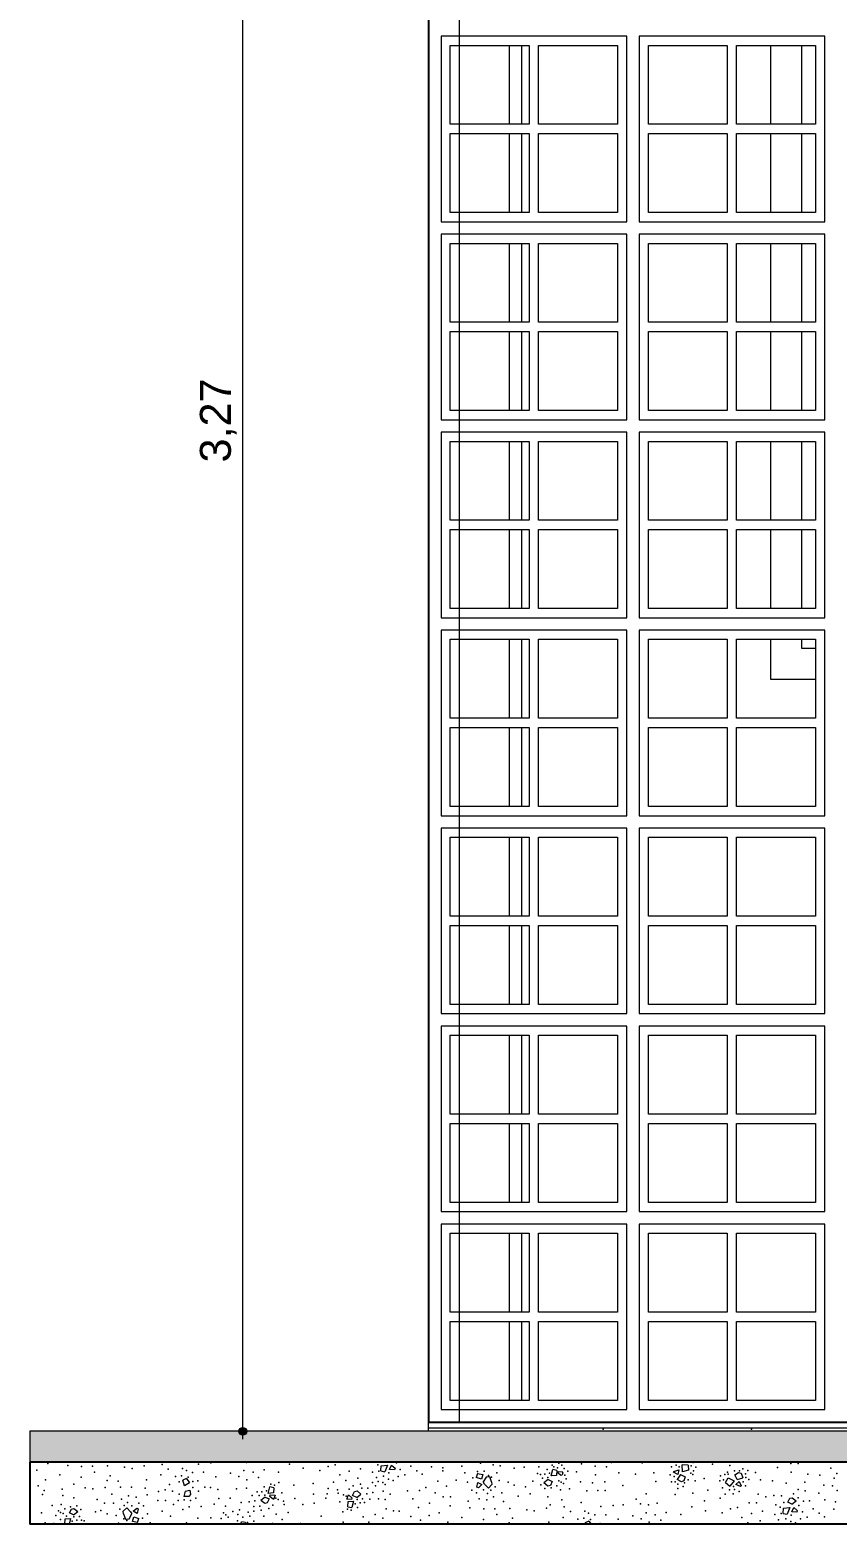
# Model space of a CAD drawing. Header units: metres. Extents: x -67.2 to -32.8, y -0.2 to 5.
# Drawn here: x -67.158 to -65.854, y -0.165 to 2.25 of the extents above; entities that cross this region are included whole.
import ezdxf

# ---------------------------------------------------------------- set-up
doc = ezdxf.new("R2010")
doc.units = ezdxf.units.M
doc.header["$MEASUREMENT"] = 0
doc.layers.add('COTAS EXECUTIVO.EXEC', color=7, linetype='Continuous')
doc.layers.add('LAJES.EST', color=7, linetype='Continuous')
for name, color, linetype, lineweight, true_color in [('COTAS EXECUTIVO.EXEC_Caneta_No__25', 7, 'Continuous', 13, 0x982312), ('Janelas Archicad_Caneta_No__9', 7, 'Continuous', 5, 0x020202), ('LAJES.EST_Caneta_No__95', 7, 'Continuous', 0, 0xaeaeae), ('LAJES.EST_Caneta_No__97', 7, 'Continuous', 5, 0x6b6b6b)]:
    doc.layers.add(name, color=color, linetype=linetype, lineweight=lineweight, true_color=true_color)
for name, color, linetype, lineweight in [('Janelas Archicad_Caneta_No__241', 7, 'Continuous', 13), ('Janelas Archicad_Caneta_No__3', 7, 'Continuous', 25), ('Janelas Archicad_Caneta_No__43', 44, 'Continuous', 0), ('LAJES.EST_Caneta_No__241', 7, 'Continuous', 13), ('LAJES.EST_Caneta_No__3', 7, 'Continuous', 25), ('PAREDE CONSTRUIR_Caneta_No__241', 7, 'Continuous', 13)]:
    doc.layers.add(name, color=color, linetype=linetype, lineweight=lineweight)
doc.styles.add('ESTILO_GERADO_1', font='arial.ttf')
doc.dimstyles.new('ESTILO_GERADO__3', dxfattribs={"dimtxt": 0.05, "dimasz": 0.02375, "dimexe": 0.18, "dimexo": 0.415631, "dimgap": 0, "dimtad": 1, "dimzin": 0, "dimdsep": 46, "dimtxsty": 'ESTILO_GERADO_1', "dimblk": 'ARROWHEAD_11', "dimblk1": 'ARROWHEAD_11', "dimblk2": 'ARROWHEAD_11', "dimcen": 0.09, "dimclrd": 256, "dimclre": 256, "dimclrt": 256, "dimadec": 0, "dimazin": 0, "dimtfac": 1, "dimtdec": 4, "dimtmove": 0, "dimatfit": 3, "dimfxl": 0, "dimtolj": 1, "dimtzin": 0, "dimarcsym": 0})

# ---------------------------------------------------------------- blocks, each defined once
blk = doc.blocks.new('*X1')
at = {"layer": 'LAJES.EST_Caneta_No__241', "color": 7, "linetype": 'Continuous', "lineweight": 13}
for p, q in [((-66.591, -0.0791), (-66.5907, -0.0707)), ((-66.5907, -0.0707), (-66.5802, -0.0698)), ((-66.5802, -0.0698), (-66.5845, -0.0805)), ((-66.577, -0.0767), (-66.5741, -0.0697)), ((-66.5741, -0.0697), (-66.5683, -0.0745)), ((-66.1041, -0.0804), (-66.1045, -0.069)), ((-66.095, -0.0695), (-66.1045, -0.069)), ((-66.095, -0.0695), (-66.094, -0.0778)), ((-66.9049, -0.0914), (-66.911, -0.0942)), ((-66.9082, -0.1031), (-66.911, -0.0942)), ((-66.9049, -0.0914), (-66.9002, -0.0982)), ((-66.591, -0.0791), (-66.5845, -0.0805)), ((-66.569, -0.0771), (-66.577, -0.0767)), ((-66.5683, -0.0745), (-66.569, -0.0771)), ((-66.4349, -0.0832), (-66.4372, -0.0895)), ((-66.4287, -0.0924), (-66.4372, -0.0895)), ((-66.4349, -0.0832), (-66.4267, -0.0847)), ((-66.4267, -0.0847), (-66.4287, -0.0924)), ((-66.4211, -0.0889), (-66.4258, -0.0969)), ((-66.4151, -0.0885), (-66.4211, -0.0889)), ((-66.4122, -0.0969), (-66.4151, -0.0885)), ((-66.3209, -0.0929), (-66.3277, -0.0985)), ((-66.3209, -0.0929), (-66.3142, -0.0961)), ((-66.3142, -0.0961), (-66.3173, -0.1025)), ((-66.3159, -0.087), (-66.3133, -0.0767)), ((-66.3072, -0.0865), (-66.3159, -0.087)), ((-66.3068, -0.0781), (-66.3133, -0.0767)), ((-66.3068, -0.0781), (-66.3072, -0.0865)), ((-66.305, -0.0828), (-66.3043, -0.0802)), ((-66.3009, -0.0861), (-66.305, -0.0828)), ((-66.3043, -0.0802), (-66.298, -0.0805)), ((-66.3009, -0.0861), (-66.2982, -0.0851)), ((-66.297, -0.082), (-66.2982, -0.0851)), ((-66.297, -0.082), (-66.298, -0.0805)), ((-66.1182, -0.081), (-66.118, -0.0797)), ((-66.1117, -0.0848), (-66.1182, -0.081)), ((-66.118, -0.0797), (-66.11, -0.0774)), ((-66.107, -0.085), (-66.1124, -0.0929)), ((-66.1053, -0.0969), (-66.1124, -0.0929)), ((-66.11, -0.0774), (-66.1117, -0.0848)), ((-66.107, -0.085), (-66.0994, -0.0884)), ((-66.1015, -0.0952), (-66.1053, -0.0969)), ((-66.094, -0.0778), (-66.1041, -0.0804)), ((-66.0994, -0.0884), (-66.1015, -0.0952)), ((-66.0347, -0.0975), (-66.0302, -0.0904)), ((-66.0302, -0.0904), (-66.0207, -0.0948)), ((-66.0207, -0.0948), (-66.0276, -0.1039)), ((-66.0193, -0.0856), (-66.0134, -0.0816)), ((-66.0155, -0.093), (-66.0193, -0.0856)), ((-66.018, -0.1008), (-66.0121, -0.0962)), ((-66.0155, -0.093), (-66.0064, -0.0903)), ((-66.0134, -0.0816), (-66.0094, -0.0828)), ((-66.0121, -0.0962), (-66.0094, -0.1032)), ((-66.0094, -0.0828), (-66.0064, -0.0903)), ((-66.9072, -0.1117), (-66.9093, -0.1202)), ((-66.9012, -0.1204), (-66.9093, -0.1202)), ((-66.9002, -0.0982), (-66.9082, -0.1031)), ((-66.9072, -0.1117), (-66.9, -0.1102)), ((-66.8986, -0.1171), (-66.9012, -0.1204)), ((-66.9, -0.1102), (-66.8986, -0.1171)), ((-66.7732, -0.1153), (-66.7706, -0.105)), ((-66.7645, -0.1147), (-66.7732, -0.1153)), ((-66.7641, -0.1064), (-66.7706, -0.105)), ((-66.7706, -0.1206), (-66.7699, -0.1179)), ((-66.7648, -0.1253), (-66.7706, -0.1206)), ((-66.7699, -0.1179), (-66.762, -0.1183)), ((-66.762, -0.1183), (-66.7648, -0.1253)), ((-66.7641, -0.1064), (-66.7645, -0.1147)), ((-66.6464, -0.1249), (-66.6436, -0.1178)), ((-66.6436, -0.1178), (-66.6378, -0.1226)), ((-66.6369, -0.1188), (-66.6338, -0.1124)), ((-66.6302, -0.122), (-66.6369, -0.1188)), ((-66.6338, -0.1124), (-66.6297, -0.1114)), ((-66.6302, -0.122), (-66.6234, -0.1164)), ((-66.6297, -0.1114), (-66.6234, -0.1164)), ((-66.4359, -0.1053), (-66.4345, -0.0975)), ((-66.4334, -0.1063), (-66.4359, -0.1053)), ((-66.4345, -0.0975), (-66.4279, -0.1012)), ((-66.4279, -0.1012), (-66.4334, -0.1063)), ((-66.4236, -0.1004), (-66.4258, -0.0969)), ((-66.4175, -0.1067), (-66.4236, -0.1004)), ((-66.4117, -0.1011), (-66.4175, -0.1067)), ((-66.4122, -0.0969), (-66.4117, -0.1011)), ((-66.3214, -0.1035), (-66.3277, -0.0985)), ((-66.3173, -0.1025), (-66.3214, -0.1035)), ((-66.0347, -0.0975), (-66.0276, -0.1039)), ((-66.0104, -0.1041), (-66.018, -0.1008)), ((-66.0094, -0.1032), (-66.0104, -0.1041)), ((-67.0942, -0.147), (-67.0911, -0.1407)), ((-67.0911, -0.1407), (-67.087, -0.1397)), ((-67.0875, -0.1502), (-67.0807, -0.1447)), ((-67.087, -0.1397), (-67.0807, -0.1447)), ((-67.0073, -0.1443), (-67.0015, -0.1387)), ((-67.0069, -0.1485), (-67.0073, -0.1443)), ((-67.0015, -0.1387), (-66.9954, -0.145)), ((-66.9911, -0.1442), (-66.9856, -0.1391)), ((-66.9846, -0.148), (-66.9911, -0.1442)), ((-66.9856, -0.1391), (-66.9831, -0.1401)), ((-66.9831, -0.1401), (-66.9846, -0.148)), ((-66.7782, -0.1212), (-66.785, -0.1267)), ((-66.7787, -0.1318), (-66.785, -0.1267)), ((-66.7746, -0.1307), (-66.7787, -0.1318)), ((-66.7782, -0.1212), (-66.7715, -0.1244)), ((-66.7715, -0.1244), (-66.7746, -0.1307)), ((-66.6385, -0.1252), (-66.6464, -0.1249)), ((-66.6443, -0.1368), (-66.6439, -0.1284)), ((-66.6443, -0.1368), (-66.6378, -0.1382)), ((-66.6439, -0.1284), (-66.6352, -0.1279)), ((-66.6378, -0.1226), (-66.6385, -0.1252)), ((-66.6352, -0.1279), (-66.6378, -0.1382)), ((-65.9412, -0.1477), (-65.9409, -0.1393)), ((-65.9409, -0.1393), (-65.9304, -0.1384)), ((-65.9304, -0.1384), (-65.9347, -0.1491)), ((-65.9338, -0.1297), (-65.9307, -0.1233)), ((-65.9271, -0.1329), (-65.9338, -0.1297)), ((-65.9307, -0.1233), (-65.9266, -0.1223)), ((-65.9271, -0.1329), (-65.9203, -0.1273)), ((-65.9271, -0.1453), (-65.9243, -0.1383)), ((-65.9266, -0.1223), (-65.9203, -0.1273)), ((-65.9243, -0.1383), (-65.9185, -0.1431)), ((-65.9185, -0.1431), (-65.9192, -0.1457)), ((-67.1016, -0.165), (-67.1012, -0.1567)), ((-67.1012, -0.1567), (-67.0925, -0.1561)), ((-67.0925, -0.1561), (-67.0947, -0.165)), ((-67.0875, -0.1502), (-67.0942, -0.147)), ((-67.0069, -0.1485), (-67.0039, -0.1569)), ((-67.0039, -0.1569), (-66.9979, -0.1565)), ((-66.9979, -0.1565), (-66.9933, -0.1486)), ((-66.9954, -0.145), (-66.9933, -0.1486)), ((-66.9923, -0.1607), (-66.9903, -0.1531)), ((-66.9841, -0.1622), (-66.9923, -0.1607)), ((-66.9903, -0.1531), (-66.9819, -0.1559)), ((-66.9841, -0.1622), (-66.9819, -0.1559)), ((-66.8322, -0.165), (-66.832, -0.1645)), ((-66.832, -0.1645), (-66.8241, -0.1649)), ((-66.8241, -0.1649), (-66.8241, -0.165)), ((-66.8181, -0.165), (-66.8165, -0.1611)), ((-66.81, -0.1625), (-66.8165, -0.1611)), ((-66.81, -0.1625), (-66.8101, -0.165)), ((-66.2551, -0.16), (-66.2611, -0.1627)), ((-66.2605, -0.165), (-66.2611, -0.1627)), ((-66.2551, -0.16), (-66.2516, -0.165)), ((-65.9412, -0.1477), (-65.9347, -0.1491)), ((-65.9192, -0.1457), (-65.9271, -0.1453))]:
    blk.add_line(p, q, dxfattribs=at)
for p in [(-67.1291, -0.067), (-67.097, -0.07), (-67.0746, -0.0717), (-67.0571, -0.0716), (-67.0325, -0.0709), (-66.9733, -0.0708), (-66.9676, -0.0651), (-66.9446, -0.0684), (-66.8859, -0.068), (-66.8657, -0.0661), (-66.8497, -0.0651), (-66.8084, -0.0652), (-66.7387, -0.0682), (-66.6762, -0.0717), (-66.665, -0.0693), (-66.6032, -0.065), (-66.5962, -0.0692), (-66.566, -0.0661), (-66.5425, -0.0716), (-66.5095, -0.0723), (-66.4605, -0.0716), (-66.4303, -0.0664), (-66.4098, -0.0693), (-66.3985, -0.071), (-66.3362, -0.0723), (-66.3146, -0.0699), (-66.3118, -0.0724), (-66.3037, -0.0666), (-66.2986, -0.0696), (-66.2669, -0.0678), (-66.2448, -0.0713), (-66.2266, -0.0722), (-66.2188, -0.0652), (-66.1692, -0.0658), (-66.1216, -0.0723), (-66.114, -0.0698), (-66.0899, -0.0709), (-66.0865, -0.0655), (-66.0556, -0.0681), (-66.0273, -0.0703), (-66.0094, -0.065), (-65.9289, -0.0672), (-65.9169, -0.0671), (-67.147, -0.0779), (-67.1328, -0.0935), (-67.11, -0.0856), (-67.0754, -0.0889), (-67.0535, -0.081), (-67.0335, -0.0944), (-67.0284, -0.087), (-67.0153, -0.0958), (-67.0053, -0.0732), (-66.9931, -0.075), (-66.9695, -0.0935), (-66.9467, -0.0856), (-66.9347, -0.0761), (-66.9227, -0.0882), (-66.9168, -0.0965), (-66.9132, -0.087), (-66.9115, -0.0753), (-66.9054, -0.0785), (-66.9024, -0.089), (-66.8952, -0.0815), (-66.8948, -0.0961), (-66.8867, -0.0952), (-66.8776, -0.0813), (-66.8576, -0.0884), (-66.8343, -0.0829), (-66.8204, -0.0879), (-66.8123, -0.0782), (-66.8079, -0.0935), (-66.7977, -0.0813), (-66.7887, -0.0899), (-66.7799, -0.0775), (-66.7563, -0.0811), (-66.7168, -0.0747), (-66.6895, -0.0783), (-66.6577, -0.0856), (-66.648, -0.0944), (-66.6423, -0.0792), (-66.6284, -0.0909), (-66.6243, -0.0757), (-66.6046, -0.0811), (-66.5984, -0.0896), (-66.5954, -0.0959), (-66.5944, -0.0794), (-66.587, -0.0876), (-66.5787, -0.0923), (-66.5784, -0.0821), (-66.5711, -0.0945), (-66.5631, -0.0878), (-66.5601, -0.0766), (-66.5522, -0.0855), (-66.5328, -0.0789), (-66.5243, -0.0845), (-66.4989, -0.0955), (-66.4913, -0.0791), (-66.4912, -0.0738), (-66.4693, -0.0942), (-66.4553, -0.0823), (-66.4428, -0.0901), (-66.4348, -0.0798), (-66.4244, -0.0794), (-66.4175, -0.0864), (-66.4125, -0.089), (-66.4038, -0.0822), (-66.4, -0.0944), (-66.3759, -0.0746), (-66.3596, -0.0729), (-66.3459, -0.0955), (-66.3379, -0.0833), (-66.3335, -0.0848), (-66.3303, -0.0906), (-66.3263, -0.0844), (-66.3223, -0.0767), (-66.3215, -0.0899), (-66.3185, -0.0828), (-66.3058, -0.074), (-66.3037, -0.0951), (-66.2949, -0.0753), (-66.2939, -0.0861), (-66.2921, -0.0919), (-66.2892, -0.0794), (-66.2751, -0.0803), (-66.2688, -0.0965), (-66.2447, -0.0856), (-66.2068, -0.082), (-66.18, -0.0845), (-66.1501, -0.0822), (-66.1472, -0.0961), (-66.1236, -0.0855), (-66.1171, -0.0882), (-66.1157, -0.0965), (-66.1095, -0.0725), (-66.0948, -0.0935), (-66.0903, -0.0828), (-66.0873, -0.0848), (-66.0862, -0.079), (-66.0835, -0.0953), (-66.0821, -0.0727), (-66.0691, -0.0913), (-66.0438, -0.0953), (-66.0427, -0.0869), (-66.0377, -0.0932), (-66.0355, -0.0846), (-66.031, -0.0808), (-66.0299, -0.0842), (-66.0197, -0.0788), (-66.012, -0.0787), (-66.0066, -0.0756), (-66.0023, -0.084), (-66.0016, -0.0895), (-65.9983, -0.0783), (-65.9968, -0.093), (-65.9858, -0.0817), (-65.9778, -0.0936), (-65.9583, -0.0952), (-65.9502, -0.0737), (-65.9283, -0.0813), (-65.9013, -0.0844), (-65.882, -0.0861), (-65.8644, -0.0745), (-65.8588, -0.0907), (-65.8545, -0.083), (-67.1447, -0.103), (-67.1379, -0.1173), (-67.1349, -0.1107), (-67.1062, -0.1083), (-67.1048, -0.1185), (-67.0874, -0.1006), (-67.0687, -0.1063), (-67.0565, -0.1082), (-67.0363, -0.1059), (-67.0259, -0.1167), (-67.0117, -0.1052), (-66.9989, -0.1195), (-66.9942, -0.1051), (-66.9719, -0.1069), (-66.9686, -0.1176), (-66.9504, -0.1121), (-66.9397, -0.1097), (-66.9325, -0.1012), (-66.928, -0.112), (-66.917, -0.1168), (-66.895, -0.1059), (-66.8855, -0.112), (-66.8754, -0.1053), (-66.8664, -0.1056), (-66.8544, -0.1089), (-66.8244, -0.1078), (-66.8083, -0.107), (-66.7992, -0.1185), (-66.7908, -0.113), (-66.7876, -0.1188), (-66.7836, -0.1127), (-66.7796, -0.1049), (-66.7788, -0.1182), (-66.7758, -0.1111), (-66.7691, -0.1007), (-66.7631, -0.1023), (-66.7559, -0.0979), (-66.7512, -0.1143), (-66.7315, -0.1018), (-66.7004, -0.0994), (-66.7002, -0.1165), (-66.678, -0.1161), (-66.6765, -0.1072), (-66.6677, -0.0971), (-66.6611, -0.1097), (-66.6602, -0.1151), (-66.6514, -0.1178), (-66.6474, -0.1198), (-66.6425, -0.1085), (-66.636, -0.1033), (-66.624, -0.1007), (-66.6218, -0.107), (-66.6137, -0.1159), (-66.6121, -0.1067), (-66.6046, -0.0976), (-66.6044, -0.1139), (-66.5996, -0.1032), (-66.5881, -0.0975), (-66.5875, -0.1118), (-66.5843, -0.101), (-66.5764, -0.1167), (-66.5482, -0.1114), (-66.5288, -0.1106), (-66.5187, -0.106), (-66.5033, -0.1144), (-66.4853, -0.1035), (-66.451, -0.0971), (-66.4442, -0.1099), (-66.4366, -0.1142), (-66.4254, -0.1097), (-66.4187, -0.1154), (-66.4134, -0.1104), (-66.409, -0.1207), (-66.4064, -0.1047), (-66.3958, -0.1142), (-66.3857, -0.0971), (-66.3756, -0.1022), (-66.3694, -0.12), (-66.3575, -0.1049), (-66.35, -0.1161), (-66.3328, -0.1017), (-66.3263, -0.1076), (-66.316, -0.1062), (-66.3069, -0.1031), (-66.301, -0.1097), (-66.2997, -0.0971), (-66.2963, -0.0996), (-66.2864, -0.108), (-66.2586, -0.1112), (-66.2495, -0.0982), (-66.2409, -0.1109), (-66.2296, -0.0967), (-66.2289, -0.1108), (-66.2002, -0.1027), (-66.1626, -0.116), (-66.1216, -0.0969), (-66.116, -0.1171), (-66.1116, -0.1003), (-66.1112, -0.1074), (-66.103, -0.1042), (-66.1008, -0.0984), (-66.0872, -0.1152), (-66.0632, -0.11), (-66.0394, -0.1061), (-66.0348, -0.1164), (-66.0282, -0.1094), (-66.0219, -0.1158), (-66.0216, -0.1043), (-66.0197, -0.1092), (-66.0122, -0.1121), (-66.0057, -0.0969), (-66.0023, -0.1031), (-65.9816, -0.1167), (-65.9563, -0.1188), (-65.9442, -0.1195), (-65.9366, -0.099), (-65.9247, -0.1158), (-65.9168, -0.1088), (-65.9062, -0.097), (-65.906, -0.1112), (-65.8839, -0.1148), (-65.8757, -0.1023), (-65.8616, -0.1032), (-65.8543, -0.1105), (-67.122, -0.1351), (-67.1121, -0.1436), (-67.1074, -0.1335), (-67.1015, -0.1401), (-67.0924, -0.137), (-67.087, -0.1224), (-67.0821, -0.1356), (-67.0756, -0.1415), (-67.0496, -0.1254), (-67.0434, -0.1432), (-67.0378, -0.1314), (-67.0232, -0.1312), (-67.0127, -0.1407), (-67.01, -0.1247), (-67.0057, -0.135), (-67.0003, -0.13), (-66.9937, -0.1357), (-66.9867, -0.1214), (-66.9824, -0.1313), (-66.9748, -0.1355), (-66.9512, -0.1266), (-66.9444, -0.1442), (-66.9391, -0.1266), (-66.9264, -0.1333), (-66.9188, -0.1268), (-66.911, -0.1416), (-66.909, -0.1258), (-66.9009, -0.137), (-66.8988, -0.1267), (-66.8901, -0.1233), (-66.8815, -0.1363), (-66.8607, -0.1325), (-66.8528, -0.1238), (-66.8422, -0.1359), (-66.8348, -0.1233), (-66.8301, -0.1445), (-66.8197, -0.1419), (-66.817, -0.1302), (-66.804, -0.1292), (-66.7964, -0.144), (-66.7963, -0.1364), (-66.7947, -0.1273), (-66.7866, -0.1361), (-66.7844, -0.1424), (-66.7724, -0.1399), (-66.7659, -0.1346), (-66.761, -0.1233), (-66.757, -0.1253), (-66.7482, -0.128), (-66.7473, -0.1335), (-66.7303, -0.1238), (-66.7172, -0.1334), (-66.6988, -0.1312), (-66.68, -0.1229), (-66.6572, -0.1288), (-66.6453, -0.1409), (-66.6393, -0.1425), (-66.6326, -0.1321), (-66.6296, -0.125), (-66.6288, -0.1382), (-66.6248, -0.1305), (-66.6208, -0.1243), (-66.6176, -0.1301), (-66.6092, -0.1247), (-66.5949, -0.1243), (-66.5843, -0.1254), (-66.5826, -0.1404), (-66.5706, -0.1436), (-66.5616, -0.144), (-66.5396, -0.1244), (-66.5303, -0.1384), (-66.5127, -0.1309), (-66.4906, -0.1211), (-66.4793, -0.1356), (-66.4785, -0.121), (-66.4504, -0.1278), (-66.4472, -0.1386), (-66.4323, -0.124), (-66.4248, -0.1403), (-66.4201, -0.1259), (-66.4073, -0.1402), (-66.3931, -0.1287), (-66.3827, -0.1395), (-66.3555, -0.1418), (-66.3433, -0.1436), (-66.3235, -0.1394), (-66.3214, -0.1208), (-66.3178, -0.1337), (-66.2988, -0.1258), (-66.2948, -0.137), (-66.2849, -0.1447), (-66.2674, -0.1303), (-66.2617, -0.1439), (-66.2361, -0.1366), (-66.2159, -0.1347), (-66.1999, -0.1337), (-66.1785, -0.1248), (-66.172, -0.1323), (-66.1586, -0.1338), (-66.1447, -0.1311), (-66.0889, -0.1368), (-66.0686, -0.1274), (-66.0669, -0.1433), (-66.0431, -0.1228), (-66.0264, -0.1403), (-66.0152, -0.1379), (-65.9962, -0.1307), (-65.9844, -0.1308), (-65.9745, -0.1443), (-65.9694, -0.1208), (-65.9534, -0.1336), (-65.9464, -0.1378), (-65.9403, -0.13), (-65.9171, -0.1227), (-65.9162, -0.1347), (-65.9087, -0.1278), (-65.8988, -0.1272), (-65.8927, -0.1402), (-65.8742, -0.1258), (-65.8597, -0.1409), (-65.8569, -0.1292), (-67.1396, -0.1467), (-67.1333, -0.1629), (-67.1192, -0.1638), (-67.1163, -0.1513), (-67.1089, -0.1576), (-67.1087, -0.1461), (-67.1046, -0.1481), (-67.0991, -0.152), (-67.0899, -0.1604), (-67.0869, -0.1532), (-67.0821, -0.1587), (-67.0781, -0.1526), (-67.0748, -0.1584), (-67.0705, -0.1599), (-67.0552, -0.1644), (-67.0519, -0.1454), (-67.0334, -0.1484), (-67.019, -0.151), (-67.0152, -0.1632), (-67.0065, -0.1564), (-67.0015, -0.159), (-66.9763, -0.1553), (-66.968, -0.1483), (-66.9637, -0.1631), (-66.9308, -0.1521), (-66.9054, -0.1631), (-66.887, -0.1554), (-66.8756, -0.1643), (-66.8659, -0.1548), (-66.8489, -0.1561), (-66.8454, -0.1467), (-66.8416, -0.1502), (-66.8409, -0.165), (-66.838, -0.1538), (-66.8226, -0.1595), (-66.8223, -0.1493), (-66.814, -0.154), (-66.8066, -0.1622), (-66.8056, -0.1457), (-66.8027, -0.152), (-66.7964, -0.1605), (-66.78, -0.1523), (-66.766, -0.164), (-66.7604, -0.1487), (-66.7507, -0.1576), (-66.7407, -0.1461), (-66.7209, -0.1641), (-66.6876, -0.1519), (-66.6525, -0.1453), (-66.6521, -0.1621), (-66.6197, -0.1533), (-66.6107, -0.1618), (-66.6005, -0.1497), (-66.5961, -0.1649), (-66.588, -0.1553), (-66.5429, -0.1525), (-66.5273, -0.1587), (-66.5129, -0.1512), (-66.4972, -0.1465), (-66.483, -0.1621), (-66.4602, -0.1542), (-66.4256, -0.1575), (-66.4037, -0.1496), (-66.3837, -0.163), (-66.3785, -0.1556), (-66.3655, -0.1644), (-66.3196, -0.1621), (-66.2969, -0.1542), (-66.2729, -0.1568), (-66.2634, -0.1556), (-66.2556, -0.1471), (-66.2526, -0.1576), (-66.2454, -0.1501), (-66.245, -0.1647), (-66.2369, -0.1638), (-66.2278, -0.1499), (-66.2078, -0.157), (-66.1844, -0.1515), (-66.1705, -0.1565), (-66.1625, -0.1468), (-66.158, -0.1621), (-66.1479, -0.1499), (-66.1389, -0.1585), (-66.1301, -0.1461), (-66.1065, -0.1497), (-66.0397, -0.1469), (-66.0079, -0.1542), (-65.9982, -0.163), (-65.9925, -0.1478), (-65.9786, -0.1595), (-65.9548, -0.1497), (-65.9486, -0.1582), (-65.9456, -0.1645), (-65.9446, -0.148), (-65.9372, -0.1562), (-65.9289, -0.1609), (-65.9286, -0.1507), (-65.9213, -0.1631), (-65.9133, -0.1564), (-65.9103, -0.1452), (-65.9023, -0.154), (-65.883, -0.1474), (-65.8745, -0.1531)]:
    blk.add_point(p, dxfattribs=at)
blk = doc.blocks.new('*D7')
at = {"layer": 'COTAS EXECUTIVO.EXEC_Caneta_No__25', "linetype": 'Continuous', "lineweight": 13, "true_color": 0x982312}
for points in [[(-66.8205, 3.25), (-66.82, 3.2476), (-66.8186, 3.2456), (-66.8166, 3.2442), (-66.8142, 3.2437), (-66.8118, 3.2442), (-66.8098, 3.2456), (-66.8084, 3.2476), (-66.808, 3.25), (-66.8084, 3.2524), (-66.8098, 3.2544), (-66.8118, 3.2558), (-66.8142, 3.2563), (-66.8166, 3.2558), (-66.8186, 3.2544), (-66.82, 3.2524)], [(-66.8205, -0.015), (-66.82, -0.0174), (-66.8186, -0.0194), (-66.8166, -0.0208), (-66.8142, -0.0213), (-66.8118, -0.0208), (-66.8098, -0.0194), (-66.8084, -0.0174), (-66.808, -0.015), (-66.8084, -0.0126), (-66.8098, -0.0106), (-66.8118, -0.0092), (-66.8142, -0.0088), (-66.8166, -0.0092), (-66.8186, -0.0106), (-66.82, -0.0126)]]:
    blk.add_hatch(color=24, dxfattribs=at).paths.add_polyline_path(points)
at = {"layer": 'COTAS EXECUTIVO.EXEC_Caneta_No__25', "color": 24, "linetype": 'Continuous', "lineweight": 13, "true_color": 0x982312}
for p, q in [((-66.8205, 3.25), (-66.8377, 3.25)), ((-66.8142, -0.0088), (-66.8142, 3.2437)), ((-66.3986, 3.25), (-66.808, 3.25)), ((-66.8205, -0.015), (-66.8377, -0.015)), ((-66.8142, -0.0275), (-66.8142, -0.0213)), ((-66.3986, -0.015), (-66.808, -0.015))]:
    blk.add_line(p, q, dxfattribs=at)
for centre in [(-66.8142, 3.25), (-66.8142, -0.015)]:
    blk.add_circle(centre, 0.00625, dxfattribs=at)
at = {"layer": 'COTAS EXECUTIVO.EXEC_Caneta_No__25', "color": 24, "lineweight": 13, "true_color": 0x982312, "insert": (-66.8242, 1.5508), "char_height": 0.05, "attachment_point": 7, "rotation": 90, "style": 'ESTILO_GERADO_1'}
blk.add_mtext('\\A1;{\\pql;\\fArial|b0|i0|c0|p0;\\W1.000000;3,27}', dxfattribs=at)
blk = doc.blocks.new('ARROWHEAD_11')
at = {"color": 0, "linetype": 'Continuous', "lineweight": 0}
blk.add_line((0, 0), (-1, 0), dxfattribs=at)
at = {"color": 0, "linetype": 'Continuous', "lineweight": 0, "const_width": 0.25, "flags": 128}
blk.add_lwpolyline([(-0.125, 0, 1), (0.125, 0, 1)], format="xyb", close=True, dxfattribs=at)

msp = doc.modelspace()

# ---------------------------------------------------------------- hatches: boundary and pattern name
at = {"layer": 'LAJES.EST_Caneta_No__95', "linetype": 'Continuous', "lineweight": 0, "true_color": 0xaeaeae}
msp.add_hatch(color=253, dxfattribs=at).paths.add_polyline_path([(-67.1581, -0.065), (-56.1851, -0.065), (-56.1851, -0.015), (-67.1581, -0.015)])

# ---------------------------------------------------------------- linework, layer by layer
at = {"layer": 'Janelas Archicad_Caneta_No__241', "color": 7, "linetype": 'Continuous', "lineweight": 13}
for p, q in [((-65.9611, 2.0975), (-65.9611, 2.225)), ((-65.9611, 1.955), (-65.9611, 2.0825)), ((-65.9611, 1.7775), (-65.9611, 1.905)), ((-65.9611, 1.635), (-65.9611, 1.7625)), ((-65.9611, 1.4575), (-65.9611, 1.585)), ((-65.9611, 1.315), (-65.9611, 1.4425)), ((-65.9611, 1.2), (-65.9611, 1.265)), ((-65.889, 1.2), (-65.9611, 1.2))]:
    msp.add_line(p, q, dxfattribs=at)
at = {"layer": 'Janelas Archicad_Caneta_No__3', "color": 7, "linetype": 'Continuous', "lineweight": 25}
for p, q in [((-66.514, 3.22), (-66.514, 0)), ((-66.514, 0), (-56.574, 0))]:
    msp.add_line(p, q, dxfattribs=at)
at = {"layer": 'Janelas Archicad_Caneta_No__43', "color": 44, "linetype": 'Continuous', "lineweight": 0}
for p, q in [((-66.194, 2.24), (-66.494, 2.24)), ((-66.494, 2.24), (-66.494, 1.94)), ((-66.479, 2.0975), (-66.479, 2.225)), ((-66.479, 2.225), (-66.464, 2.225)), ((-66.464, 2.225), (-66.3515, 2.225)), ((-66.3515, 2.225), (-66.3515, 2.0975)), ((-66.3365, 2.0975), (-66.3365, 2.225)), ((-66.3365, 2.225), (-66.209, 2.225)), ((-66.209, 2.225), (-66.209, 2.0975)), ((-66.194, 1.94), (-66.194, 2.24)), ((-65.874, 2.24), (-66.174, 2.24)), ((-66.174, 2.24), (-66.174, 1.94)), ((-66.159, 2.0975), (-66.159, 2.225)), ((-66.159, 2.225), (-66.0315, 2.225)), ((-66.0315, 2.225), (-66.0315, 2.0975)), ((-66.0165, 2.0975), (-66.0165, 2.225)), ((-66.0165, 2.225), (-65.889, 2.225)), ((-65.889, 2.225), (-65.889, 2.0975)), ((-65.874, 1.94), (-65.874, 2.24)), ((-66.464, 2.0975), (-66.479, 2.0975)), ((-66.479, 1.955), (-66.479, 2.0825)), ((-66.479, 2.0825), (-66.464, 2.0825)), ((-66.3515, 2.0975), (-66.464, 2.0975)), ((-66.464, 2.0825), (-66.3515, 2.0825)), ((-66.3515, 2.0825), (-66.3515, 1.955)), ((-66.209, 2.0975), (-66.3365, 2.0975)), ((-66.3365, 1.955), (-66.3365, 2.0825)), ((-66.3365, 2.0825), (-66.209, 2.0825)), ((-66.209, 2.0825), (-66.209, 1.955)), ((-66.0315, 2.0975), (-66.159, 2.0975)), ((-66.159, 1.955), (-66.159, 2.0825)), ((-66.159, 2.0825), (-66.0315, 2.0825)), ((-66.0315, 2.0825), (-66.0315, 1.955)), ((-65.889, 2.0975), (-66.0165, 2.0975)), ((-66.0165, 1.955), (-66.0165, 2.0825)), ((-66.0165, 2.0825), (-65.889, 2.0825)), ((-65.889, 2.0825), (-65.889, 1.955)), ((-66.494, 1.94), (-66.194, 1.94)), ((-66.464, 1.955), (-66.479, 1.955)), ((-66.3515, 1.955), (-66.464, 1.955)), ((-66.209, 1.955), (-66.3365, 1.955)), ((-66.174, 1.94), (-65.874, 1.94)), ((-66.0315, 1.955), (-66.159, 1.955)), ((-65.889, 1.955), (-66.0165, 1.955)), ((-66.194, 1.92), (-66.494, 1.92)), ((-66.494, 1.92), (-66.494, 1.62)), ((-66.194, 1.62), (-66.194, 1.92)), ((-65.874, 1.92), (-66.174, 1.92)), ((-66.174, 1.92), (-66.174, 1.62)), ((-65.874, 1.62), (-65.874, 1.92)), ((-66.479, 1.7775), (-66.479, 1.905)), ((-66.479, 1.905), (-66.464, 1.905)), ((-66.464, 1.905), (-66.3515, 1.905)), ((-66.3515, 1.905), (-66.3515, 1.7775)), ((-66.3365, 1.7775), (-66.3365, 1.905)), ((-66.3365, 1.905), (-66.209, 1.905)), ((-66.209, 1.905), (-66.209, 1.7775)), ((-66.159, 1.7775), (-66.159, 1.905)), ((-66.159, 1.905), (-66.0315, 1.905)), ((-66.0315, 1.905), (-66.0315, 1.7775)), ((-66.0165, 1.7775), (-66.0165, 1.905)), ((-66.0165, 1.905), (-65.889, 1.905)), ((-65.889, 1.905), (-65.889, 1.7775)), ((-66.464, 1.7775), (-66.479, 1.7775)), ((-66.3515, 1.7775), (-66.464, 1.7775)), ((-66.209, 1.7775), (-66.3365, 1.7775)), ((-66.0315, 1.7775), (-66.159, 1.7775)), ((-65.889, 1.7775), (-66.0165, 1.7775)), ((-66.479, 1.635), (-66.479, 1.7625)), ((-66.479, 1.7625), (-66.464, 1.7625)), ((-66.464, 1.7625), (-66.3515, 1.7625)), ((-66.3515, 1.7625), (-66.3515, 1.635)), ((-66.3365, 1.635), (-66.3365, 1.7625)), ((-66.3365, 1.7625), (-66.209, 1.7625)), ((-66.209, 1.7625), (-66.209, 1.635)), ((-66.159, 1.635), (-66.159, 1.7625)), ((-66.159, 1.7625), (-66.0315, 1.7625)), ((-66.0315, 1.7625), (-66.0315, 1.635)), ((-66.0165, 1.635), (-66.0165, 1.7625)), ((-66.0165, 1.7625), (-65.889, 1.7625)), ((-65.889, 1.7625), (-65.889, 1.635)), ((-66.494, 1.62), (-66.194, 1.62)), ((-66.464, 1.635), (-66.479, 1.635)), ((-66.3515, 1.635), (-66.464, 1.635)), ((-66.209, 1.635), (-66.3365, 1.635)), ((-66.174, 1.62), (-65.874, 1.62)), ((-66.0315, 1.635), (-66.159, 1.635)), ((-65.889, 1.635), (-66.0165, 1.635)), ((-66.194, 1.6), (-66.494, 1.6)), ((-66.494, 1.6), (-66.494, 1.3)), ((-66.194, 1.3), (-66.194, 1.6)), ((-65.874, 1.6), (-66.174, 1.6)), ((-66.174, 1.6), (-66.174, 1.3)), ((-65.874, 1.3), (-65.874, 1.6)), ((-66.479, 1.4575), (-66.479, 1.585)), ((-66.479, 1.585), (-66.464, 1.585)), ((-66.464, 1.585), (-66.3515, 1.585)), ((-66.3515, 1.585), (-66.3515, 1.4575)), ((-66.3365, 1.4575), (-66.3365, 1.585)), ((-66.3365, 1.585), (-66.209, 1.585)), ((-66.209, 1.585), (-66.209, 1.4575)), ((-66.159, 1.4575), (-66.159, 1.585)), ((-66.159, 1.585), (-66.0315, 1.585)), ((-66.0315, 1.585), (-66.0315, 1.4575)), ((-66.0165, 1.4575), (-66.0165, 1.585)), ((-66.0165, 1.585), (-65.889, 1.585)), ((-65.889, 1.585), (-65.889, 1.4575)), ((-66.464, 1.4575), (-66.479, 1.4575)), ((-66.3515, 1.4575), (-66.464, 1.4575)), ((-66.209, 1.4575), (-66.3365, 1.4575)), ((-66.0315, 1.4575), (-66.159, 1.4575)), ((-65.889, 1.4575), (-66.0165, 1.4575)), ((-66.479, 1.315), (-66.479, 1.4425)), ((-66.479, 1.4425), (-66.464, 1.4425)), ((-66.464, 1.4425), (-66.3515, 1.4425)), ((-66.3515, 1.4425), (-66.3515, 1.315)), ((-66.3365, 1.315), (-66.3365, 1.4425)), ((-66.3365, 1.4425), (-66.209, 1.4425)), ((-66.209, 1.4425), (-66.209, 1.315)), ((-66.159, 1.315), (-66.159, 1.4425)), ((-66.159, 1.4425), (-66.0315, 1.4425)), ((-66.0315, 1.4425), (-66.0315, 1.315)), ((-66.0165, 1.315), (-66.0165, 1.4425)), ((-66.0165, 1.4425), (-65.889, 1.4425)), ((-65.889, 1.4425), (-65.889, 1.315)), ((-66.464, 1.315), (-66.479, 1.315)), ((-66.3515, 1.315), (-66.464, 1.315)), ((-66.209, 1.315), (-66.3365, 1.315)), ((-66.0315, 1.315), (-66.159, 1.315)), ((-65.889, 1.315), (-66.0165, 1.315)), ((-66.494, 1.3), (-66.194, 1.3)), ((-66.194, 1.28), (-66.494, 1.28)), ((-66.494, 1.28), (-66.494, 0.98)), ((-66.194, 0.98), (-66.194, 1.28)), ((-66.174, 1.3), (-65.874, 1.3)), ((-65.874, 1.28), (-66.174, 1.28)), ((-66.174, 1.28), (-66.174, 0.98)), ((-65.874, 0.98), (-65.874, 1.28)), ((-66.479, 1.1375), (-66.479, 1.265)), ((-66.479, 1.265), (-66.464, 1.265)), ((-66.464, 1.265), (-66.3515, 1.265)), ((-66.3515, 1.265), (-66.3515, 1.1375)), ((-66.3365, 1.1375), (-66.3365, 1.265)), ((-66.3365, 1.265), (-66.209, 1.265)), ((-66.209, 1.265), (-66.209, 1.1375)), ((-66.159, 1.1375), (-66.159, 1.265)), ((-66.159, 1.265), (-66.0315, 1.265)), ((-66.0315, 1.265), (-66.0315, 1.1375)), ((-66.0165, 1.1375), (-66.0165, 1.265)), ((-66.0165, 1.265), (-65.889, 1.265)), ((-65.889, 1.265), (-65.889, 1.1375)), ((-66.464, 1.1375), (-66.479, 1.1375)), ((-66.3515, 1.1375), (-66.464, 1.1375)), ((-66.209, 1.1375), (-66.3365, 1.1375)), ((-66.0315, 1.1375), (-66.159, 1.1375)), ((-65.889, 1.1375), (-66.0165, 1.1375)), ((-66.479, 0.995), (-66.479, 1.1225)), ((-66.479, 1.1225), (-66.464, 1.1225)), ((-66.464, 1.1225), (-66.3515, 1.1225)), ((-66.3515, 1.1225), (-66.3515, 0.995)), ((-66.3365, 0.995), (-66.3365, 1.1225)), ((-66.3365, 1.1225), (-66.209, 1.1225)), ((-66.209, 1.1225), (-66.209, 0.995)), ((-66.159, 0.995), (-66.159, 1.1225)), ((-66.159, 1.1225), (-66.0315, 1.1225)), ((-66.0315, 1.1225), (-66.0315, 0.995)), ((-66.0165, 0.995), (-66.0165, 1.1225)), ((-66.0165, 1.1225), (-65.889, 1.1225)), ((-65.889, 1.1225), (-65.889, 0.995)), ((-66.464, 0.995), (-66.479, 0.995)), ((-66.3515, 0.995), (-66.464, 0.995)), ((-66.209, 0.995), (-66.3365, 0.995)), ((-66.0315, 0.995), (-66.159, 0.995)), ((-65.889, 0.995), (-66.0165, 0.995)), ((-66.494, 0.98), (-66.194, 0.98)), ((-66.174, 0.98), (-65.874, 0.98)), ((-66.194, 0.96), (-66.494, 0.96)), ((-66.494, 0.96), (-66.494, 0.66)), ((-66.479, 0.8175), (-66.479, 0.945)), ((-66.479, 0.945), (-66.464, 0.945)), ((-66.464, 0.945), (-66.3515, 0.945)), ((-66.3515, 0.945), (-66.3515, 0.8175)), ((-66.3365, 0.8175), (-66.3365, 0.945)), ((-66.3365, 0.945), (-66.209, 0.945)), ((-66.209, 0.945), (-66.209, 0.8175)), ((-66.194, 0.66), (-66.194, 0.96)), ((-65.874, 0.96), (-66.174, 0.96)), ((-66.174, 0.96), (-66.174, 0.66)), ((-66.159, 0.8175), (-66.159, 0.945)), ((-66.159, 0.945), (-66.0315, 0.945)), ((-66.0315, 0.945), (-66.0315, 0.8175)), ((-66.0165, 0.8175), (-66.0165, 0.945)), ((-66.0165, 0.945), (-65.889, 0.945)), ((-65.889, 0.945), (-65.889, 0.8175)), ((-65.874, 0.66), (-65.874, 0.96)), ((-66.464, 0.8175), (-66.479, 0.8175)), ((-66.479, 0.675), (-66.479, 0.8025)), ((-66.479, 0.8025), (-66.464, 0.8025)), ((-66.3515, 0.8175), (-66.464, 0.8175)), ((-66.464, 0.8025), (-66.3515, 0.8025)), ((-66.3515, 0.8025), (-66.3515, 0.675)), ((-66.209, 0.8175), (-66.3365, 0.8175)), ((-66.3365, 0.675), (-66.3365, 0.8025)), ((-66.3365, 0.8025), (-66.209, 0.8025)), ((-66.209, 0.8025), (-66.209, 0.675)), ((-66.0315, 0.8175), (-66.159, 0.8175)), ((-66.159, 0.675), (-66.159, 0.8025)), ((-66.159, 0.8025), (-66.0315, 0.8025)), ((-66.0315, 0.8025), (-66.0315, 0.675)), ((-65.889, 0.8175), (-66.0165, 0.8175)), ((-66.0165, 0.675), (-66.0165, 0.8025)), ((-66.0165, 0.8025), (-65.889, 0.8025)), ((-65.889, 0.8025), (-65.889, 0.675)), ((-66.494, 0.66), (-66.194, 0.66)), ((-66.464, 0.675), (-66.479, 0.675)), ((-66.3515, 0.675), (-66.464, 0.675)), ((-66.209, 0.675), (-66.3365, 0.675)), ((-66.174, 0.66), (-65.874, 0.66)), ((-66.0315, 0.675), (-66.159, 0.675)), ((-65.889, 0.675), (-66.0165, 0.675)), ((-66.194, 0.64), (-66.494, 0.64)), ((-66.494, 0.64), (-66.494, 0.34)), ((-66.194, 0.34), (-66.194, 0.64)), ((-65.874, 0.64), (-66.174, 0.64)), ((-66.174, 0.64), (-66.174, 0.34)), ((-65.874, 0.34), (-65.874, 0.64)), ((-66.479, 0.4975), (-66.479, 0.625)), ((-66.479, 0.625), (-66.464, 0.625)), ((-66.464, 0.625), (-66.3515, 0.625)), ((-66.3515, 0.625), (-66.3515, 0.4975)), ((-66.3365, 0.4975), (-66.3365, 0.625)), ((-66.3365, 0.625), (-66.209, 0.625)), ((-66.209, 0.625), (-66.209, 0.4975)), ((-66.159, 0.4975), (-66.159, 0.625)), ((-66.159, 0.625), (-66.0315, 0.625)), ((-66.0315, 0.625), (-66.0315, 0.4975)), ((-66.0165, 0.4975), (-66.0165, 0.625)), ((-66.0165, 0.625), (-65.889, 0.625)), ((-65.889, 0.625), (-65.889, 0.4975)), ((-66.464, 0.4975), (-66.479, 0.4975)), ((-66.3515, 0.4975), (-66.464, 0.4975)), ((-66.209, 0.4975), (-66.3365, 0.4975)), ((-66.0315, 0.4975), (-66.159, 0.4975)), ((-65.889, 0.4975), (-66.0165, 0.4975)), ((-66.479, 0.355), (-66.479, 0.4825)), ((-66.479, 0.4825), (-66.464, 0.4825)), ((-66.464, 0.4825), (-66.3515, 0.4825)), ((-66.3515, 0.4825), (-66.3515, 0.355)), ((-66.3365, 0.355), (-66.3365, 0.4825)), ((-66.3365, 0.4825), (-66.209, 0.4825)), ((-66.209, 0.4825), (-66.209, 0.355)), ((-66.159, 0.355), (-66.159, 0.4825)), ((-66.159, 0.4825), (-66.0315, 0.4825)), ((-66.0315, 0.4825), (-66.0315, 0.355)), ((-66.0165, 0.355), (-66.0165, 0.4825)), ((-66.0165, 0.4825), (-65.889, 0.4825)), ((-65.889, 0.4825), (-65.889, 0.355)), ((-66.494, 0.34), (-66.194, 0.34)), ((-66.464, 0.355), (-66.479, 0.355)), ((-66.3515, 0.355), (-66.464, 0.355)), ((-66.209, 0.355), (-66.3365, 0.355)), ((-66.174, 0.34), (-65.874, 0.34)), ((-66.0315, 0.355), (-66.159, 0.355)), ((-65.889, 0.355), (-66.0165, 0.355)), ((-66.194, 0.32), (-66.494, 0.32)), ((-66.494, 0.32), (-66.494, 0.02)), ((-66.194, 0.02), (-66.194, 0.32)), ((-65.874, 0.32), (-66.174, 0.32)), ((-66.174, 0.32), (-66.174, 0.02)), ((-65.874, 0.02), (-65.874, 0.32)), ((-66.479, 0.1775), (-66.479, 0.305)), ((-66.479, 0.305), (-66.464, 0.305)), ((-66.464, 0.305), (-66.3515, 0.305)), ((-66.3515, 0.305), (-66.3515, 0.1775)), ((-66.3365, 0.1775), (-66.3365, 0.305)), ((-66.3365, 0.305), (-66.209, 0.305)), ((-66.209, 0.305), (-66.209, 0.1775)), ((-66.159, 0.1775), (-66.159, 0.305)), ((-66.159, 0.305), (-66.0315, 0.305)), ((-66.0315, 0.305), (-66.0315, 0.1775)), ((-66.0165, 0.1775), (-66.0165, 0.305)), ((-66.0165, 0.305), (-65.889, 0.305)), ((-65.889, 0.305), (-65.889, 0.1775)), ((-66.464, 0.1775), (-66.479, 0.1775)), ((-66.3515, 0.1775), (-66.464, 0.1775)), ((-66.209, 0.1775), (-66.3365, 0.1775)), ((-66.0315, 0.1775), (-66.159, 0.1775)), ((-65.889, 0.1775), (-66.0165, 0.1775)), ((-66.479, 0.035), (-66.479, 0.1625)), ((-66.479, 0.1625), (-66.464, 0.1625)), ((-66.464, 0.1625), (-66.3515, 0.1625)), ((-66.3515, 0.1625), (-66.3515, 0.035)), ((-66.3365, 0.035), (-66.3365, 0.1625)), ((-66.3365, 0.1625), (-66.209, 0.1625)), ((-66.209, 0.1625), (-66.209, 0.035)), ((-66.159, 0.035), (-66.159, 0.1625)), ((-66.159, 0.1625), (-66.0315, 0.1625)), ((-66.0315, 0.1625), (-66.0315, 0.035)), ((-66.0165, 0.035), (-66.0165, 0.1625)), ((-66.0165, 0.1625), (-65.889, 0.1625)), ((-65.889, 0.1625), (-65.889, 0.035)), ((-66.464, 0.035), (-66.479, 0.035)), ((-66.3515, 0.035), (-66.464, 0.035)), ((-66.209, 0.035), (-66.3365, 0.035)), ((-66.0315, 0.035), (-66.159, 0.035)), ((-65.889, 0.035), (-66.0165, 0.035)), ((-66.494, 0.02), (-66.194, 0.02)), ((-66.174, 0.02), (-65.874, 0.02))]:
    msp.add_line(p, q, dxfattribs=at)
at = {"layer": 'Janelas Archicad_Caneta_No__9', "color": 18, "linetype": 'Continuous', "lineweight": 5, "true_color": 0x020202}
for p, q in [((-65.9111, 2.21), (-65.9111, 2.225)), ((-65.9111, 2.0975), (-65.9111, 2.21)), ((-65.9111, 1.955), (-65.9111, 2.0825)), ((-65.9111, 1.7775), (-65.9111, 1.905)), ((-65.9111, 1.635), (-65.9111, 1.7625)), ((-65.9111, 1.4575), (-65.9111, 1.585)), ((-65.9111, 1.315), (-65.9111, 1.4425)), ((-65.9111, 1.25), (-65.9111, 1.265)), ((-65.889, 1.25), (-65.9111, 1.25))]:
    msp.add_line(p, q, dxfattribs=at)
at = {"layer": 'LAJES.EST_Caneta_No__241', "color": 7, "linetype": 'Continuous', "lineweight": 13}
for p, q in [((-66.514, -0.01), (-66.514, 0)), ((-67.1581, -0.015), (-67.1581, -0.065)), ((-56.1851, -0.015), (-67.1581, -0.015)), ((-56.1851, -0.01), (-66.514, -0.01)), ((-66.514, -0.015), (-66.514, -0.01))]:
    msp.add_line(p, q, dxfattribs=at)
at = {"layer": 'LAJES.EST_Caneta_No__3', "color": 7, "linetype": 'Continuous', "lineweight": 25}
for p, q in [((-67.1581, -0.065), (-67.1581, -0.165)), ((-56.1851, -0.065), (-67.1581, -0.065)), ((-56.1851, -0.165), (-67.1581, -0.165))]:
    msp.add_line(p, q, dxfattribs=at)
at = {"layer": 'LAJES.EST_Caneta_No__97', "color": 251, "linetype": 'Continuous', "lineweight": 5, "true_color": 0x6b6b6b}
for p in [(-66.2321, -0.0117), (-65.9927, -0.0118)]:
    msp.add_point(p, dxfattribs=at)
at = {"layer": 'PAREDE CONSTRUIR_Caneta_No__241', "color": 7, "linetype": 'Continuous', "lineweight": 13}
for p, q in [((-66.464, 2.225), (-66.464, 2.275)), ((-66.464, 2.0975), (-66.464, 2.225)), ((-66.384, 2.225), (-66.384, 2.0975)), ((-66.364, 2.225), (-66.364, 2.0975)), ((-66.464, 2.0825), (-66.464, 2.0975)), ((-66.464, 1.955), (-66.464, 2.0825)), ((-66.384, 2.0825), (-66.384, 1.955)), ((-66.364, 2.0825), (-66.364, 1.955)), ((-66.464, 1.905), (-66.464, 1.955)), ((-66.464, 1.7775), (-66.464, 1.905)), ((-66.384, 1.905), (-66.384, 1.7775)), ((-66.364, 1.905), (-66.364, 1.7775)), ((-66.464, 1.7625), (-66.464, 1.7775)), ((-66.464, 1.635), (-66.464, 1.7625)), ((-66.384, 1.7625), (-66.384, 1.635)), ((-66.364, 1.7625), (-66.364, 1.635)), ((-66.464, 1.585), (-66.464, 1.635)), ((-66.464, 1.4575), (-66.464, 1.585)), ((-66.384, 1.585), (-66.384, 1.4575)), ((-66.364, 1.585), (-66.364, 1.4575)), ((-66.464, 1.4425), (-66.464, 1.4575)), ((-66.464, 1.315), (-66.464, 1.4425)), ((-66.384, 1.4425), (-66.384, 1.315)), ((-66.364, 1.4425), (-66.364, 1.315)), ((-66.464, 1.265), (-66.464, 1.315)), ((-66.464, 1.1375), (-66.464, 1.265)), ((-66.384, 1.265), (-66.384, 1.1375)), ((-66.364, 1.265), (-66.364, 1.1375)), ((-66.464, 1.1225), (-66.464, 1.1375)), ((-66.464, 0.995), (-66.464, 1.1225)), ((-66.384, 1.1225), (-66.384, 0.995)), ((-66.364, 1.1225), (-66.364, 0.995)), ((-66.464, 0.945), (-66.464, 0.995)), ((-66.464, 0.8175), (-66.464, 0.945)), ((-66.384, 0.945), (-66.384, 0.8175)), ((-66.364, 0.945), (-66.364, 0.8175)), ((-66.464, 0.8025), (-66.464, 0.8175)), ((-66.464, 0.675), (-66.464, 0.8025)), ((-66.384, 0.8025), (-66.384, 0.675)), ((-66.364, 0.8025), (-66.364, 0.675)), ((-66.464, 0.625), (-66.464, 0.675)), ((-66.464, 0.4975), (-66.464, 0.625)), ((-66.384, 0.625), (-66.384, 0.4975)), ((-66.364, 0.625), (-66.364, 0.4975)), ((-66.464, 0.4825), (-66.464, 0.4975)), ((-66.464, 0.355), (-66.464, 0.4825)), ((-66.384, 0.4825), (-66.384, 0.355)), ((-66.364, 0.4825), (-66.364, 0.355)), ((-66.464, 0.305), (-66.464, 0.355)), ((-66.464, 0.1775), (-66.464, 0.305)), ((-66.384, 0.305), (-66.384, 0.1775)), ((-66.364, 0.305), (-66.364, 0.1775)), ((-66.464, 0.1625), (-66.464, 0.1775)), ((-66.464, 0.035), (-66.464, 0.1625)), ((-66.384, 0.1625), (-66.384, 0.035)), ((-66.364, 0.1625), (-66.364, 0.035)), ((-66.464, 0.0002), (-66.464, 0.035)), ((-66.464, 0.0001), (-66.464, 0.0002)), ((-66.464, 0), (-66.464, 0.0001))]:
    msp.add_line(p, q, dxfattribs=at)

# ---------------------------------------------------------------- block references
at = {"layer": 'LAJES.EST', "lineweight": 0}
msp.add_blockref('*X1', (0, 0), dxfattribs=at)

# ---------------------------------------------------------------- dimensions: what is measured, and where the dimension line sits
at = {"layer": 'COTAS EXECUTIVO.EXEC', "color": 24, "linetype": 'Continuous', "lineweight": 13, "true_color": 0x982312}
dim = msp.add_linear_dim(base=(-66.8142238424, 3.25), p1=(-66.5140343732, -0.015), p2=(-66.5140342478, 3.25), angle=90, dimstyle='ESTILO_GERADO__3', dxfattribs=at)
dim.commit()
dim.dimension.update_dxf_attribs({"geometry": '*D7', "text_midpoint": (-66.8492238426, 1.6154990074), "dimtype": 160, "text_rotation": 90})

doc.saveas('drawing.dxf')
